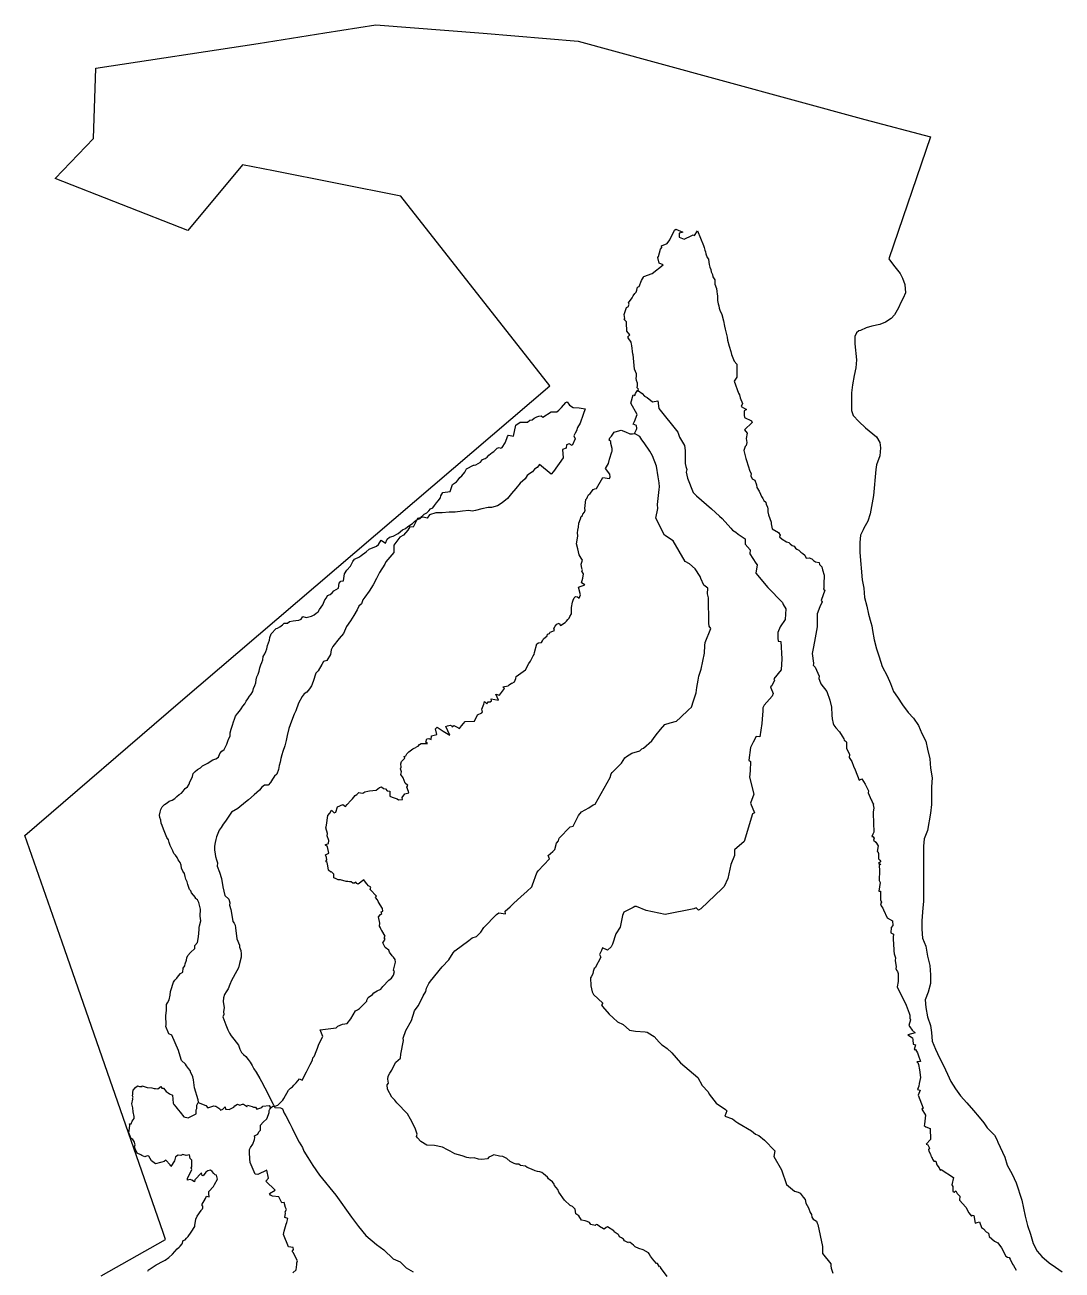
# Model space of a CAD drawing. Header units: inches. Extents: x 11269096 to 11303252, y 3653903 to 3686752.
# Drawn here: x 11274200 to 11275487, y 3680008 to 3681552 of the extents above; entities that cross this region are included whole.
import ezdxf

# ---------------------------------------------------------------- set-up
doc = ezdxf.new("R2010")
doc.units = ezdxf.units.IN
doc.header["$MEASUREMENT"] = 0
doc.layers.add('Park', color=105, linetype='Continuous')
doc.layers.add('Trail', color=202, linetype='Continuous')

msp = doc.modelspace()

# ---------------------------------------------------------------- linework, layer by layer
at = {"layer": 'Park'}
msp.add_lwpolyline([(11274295.2, 3680000.9), (11274374.8, 3680046.1), (11274371.8, 3680054.6), (11274246.5, 3680414.6), (11274200.4, 3680546.9), (11274393.5, 3680713), (11274851.3, 3681104.7), (11274666.7, 3681340), (11274508.7, 3681371.1), (11274470.4, 3681378.7), (11274402.5, 3681297.4), (11274238, 3681361.7), (11274285.4, 3681411.4), (11274288.2, 3681498.4), (11274489.6, 3681529.2), (11274572.6, 3681542.4), (11274635.6, 3681552.3), (11274768.7, 3681542.1), (11274886.7, 3681532.1), (11274978.7, 3681507), (11275242.1, 3681435.1), (11275323.5, 3681413.4), (11275271.9, 3681262.1), (11275277.7, 3681254.3), (11275285.7, 3681244), (11275288.7, 3681238), (11275291.7, 3681230.5), (11275292.7, 3681220), (11275289.7, 3681213.3), (11275286.7, 3681208), (11275283.7, 3681201.5), (11275278.7, 3681192.5), (11275274.7, 3681188.2), (11275267.7, 3681183.5), (11275260.7, 3681180.5), (11275250.7, 3681178.7), (11275243.7, 3681176.7), (11275236.7, 3681173.2), (11275234.7, 3681172.7), (11275231.7, 3681170.5), (11275229.7, 3681166), (11275229.7, 3681156.7), (11275231.7, 3681136.7), (11275230.7, 3681127), (11275228.9, 3681117.3), (11275226.7, 3681106), (11275225.7, 3681095.8), (11275225.7, 3681074), (11275227.7, 3681067.8), (11275234.7, 3681060.3), (11275242.7, 3681052.5), (11275256.7, 3681041.2), (11275260.7, 3681034.2), (11275261.7, 3681027.7), (11275260.7, 3681018), (11275256.7, 3681006.7), (11275255.7, 3681001), (11275252.7, 3680968.7), (11275248.7, 3680945.8), (11275245.7, 3680936.8), (11275240.7, 3680928), (11275239.8, 3680926.1), (11275236.7, 3680919.5), (11275235.7, 3680910.3), (11275235.7, 3680897.8), (11275238.7, 3680864), (11275240.7, 3680853.7), (11275241.7, 3680842.2), (11275244.7, 3680831.5), (11275246.7, 3680821.5), (11275249.7, 3680811.2), (11275250.6, 3680806.9), (11275251.7, 3680801.2), (11275253.7, 3680789.5), (11275256.7, 3680778.5), (11275259.7, 3680768.5), (11275263.7, 3680756.5), (11275269.7, 3680744.8), (11275273.7, 3680735.5), (11275277.7, 3680725.5), (11275282.7, 3680718.5), (11275288.7, 3680709.2), (11275295.7, 3680699.5), (11275302.4, 3680692.3), (11275308.7, 3680683.5), (11275312.7, 3680673.5), (11275317.7, 3680664), (11275319.7, 3680654), (11275322.7, 3680642), (11275323.7, 3680630.5), (11275325.7, 3680618.5), (11275324.7, 3680607.5), (11275324.7, 3680585.5), (11275323.7, 3680574.8), (11275319.7, 3680553.2), (11275315.7, 3680542.7), (11275314.7, 3680533.7), (11275314.7, 3680465), (11275314, 3680457.3), (11275312.7, 3680441), (11275312.7, 3680430.8), (11275313.7, 3680419.8), (11275317.7, 3680409.8), (11275319.7, 3680397.3), (11275322.7, 3680385.7), (11275323.7, 3680374), (11275323.7, 3680363.5), (11275320.7, 3680352.7), (11275316.7, 3680343.2), (11275317.7, 3680333.5), (11275319.7, 3680322.2), (11275323.7, 3680311.5), (11275324.7, 3680302.8), (11275325.7, 3680292), (11275329.7, 3680282), (11275334.7, 3680271.3), (11275339.7, 3680261.8), (11275344.7, 3680251), (11275348.7, 3680241.8), (11275354.7, 3680232.8), (11275360.7, 3680224.2), (11275368.7, 3680215.5), (11275376.7, 3680205.7), (11275383.7, 3680197.7), (11275389.7, 3680190.5), (11275393.7, 3680184.2), (11275402.7, 3680175.5), (11275405.7, 3680170), (11275407.2, 3680166.7), (11275415.7, 3680148.2), (11275418.7, 3680138), (11275424.7, 3680127), (11275429.7, 3680116.3), (11275436.7, 3680094.5), (11275440.7, 3680074.8), (11275443.7, 3680063.3), (11275447.7, 3680052.5), (11275450.7, 3680041), (11275455.7, 3680031.5), (11275461.7, 3680024.7), (11275470.7, 3680017), (11275478.7, 3680011.7), (11275486.7, 3680005.7)], dxfattribs=at)
at = {"layer": 'Trail'}
for points in [[(11274959.7, 3681098.4), (11274961.1, 3681099.6), (11274961.4, 3681100.4), (11274959.7, 3681102), (11274960.1, 3681105.2), (11274960, 3681108), (11274959, 3681111.1), (11274958.6, 3681114.3), (11274958.7, 3681116.4), (11274959, 3681119.4), (11274956.5, 3681125.3), (11274954.8, 3681143.5), (11274954.2, 3681143.8), (11274953.3, 3681154.5), (11274952.5, 3681156.2), (11274952.4, 3681158.9), (11274948.6, 3681164.1), (11274948.2, 3681165.2), (11274950.7, 3681167.9), (11274946.9, 3681172.3), (11274946.3, 3681182.8), (11274946.3, 3681184), (11274943.4, 3681187.3), (11274944.4, 3681188.1), (11274943.8, 3681193), (11274944.3, 3681195.4), (11274946.4, 3681201.7), (11274949, 3681203.1), (11274949.6, 3681205.1), (11274950, 3681206), (11274949, 3681207.7), (11274953.6, 3681213.6), (11274954.9, 3681216.3), (11274956.7, 3681219.1), (11274958.5, 3681220.8), (11274959.2, 3681223.3), (11274960.1, 3681227), (11274962.1, 3681228), (11274965, 3681235.2), (11274967.7, 3681239.5), (11274967.9, 3681240.2), (11274978.4, 3681244.1), (11274991.9, 3681254.7), (11274987.1, 3681256.8), (11274985.2, 3681263.6), (11274986.2, 3681265.1), (11274988.8, 3681274.1), (11274990.5, 3681276.3), (11274989.9, 3681278.4), (11274997, 3681281.2), (11275000.3, 3681285.5), (11275006.1, 3681297.5), (11275007.7, 3681299.1), (11275016.4, 3681295.3), (11275012, 3681293.8), (11275012, 3681289.2), (11275018, 3681286.7), (11275027.4, 3681291.2), (11275029.1, 3681291.9), (11275030.7, 3681291.1), (11275034.5, 3681296.9), (11275042, 3681278.7), (11275042.9, 3681276), (11275043.8, 3681273), (11275044.4, 3681270.8), (11275044.9, 3681268.3), (11275046.7, 3681263.9), (11275048.3, 3681261.8), (11275048.8, 3681258.1), (11275048.9, 3681255.2), (11275049.9, 3681252), (11275051, 3681248.9), (11275051.4, 3681245.9), (11275053.1, 3681242.9), (11275053.6, 3681239.7), (11275055.9, 3681236.2), (11275056.1, 3681230.9), (11275058.2, 3681225.3), (11275058.5, 3681221.8), (11275059, 3681218.5), (11275059.2, 3681216.1), (11275059.2, 3681212.9), (11275059.4, 3681210.5), (11275060.1, 3681206.2), (11275061.2, 3681203.8), (11275061.3, 3681201), (11275062.2, 3681198.4), (11275064.8, 3681192.9), (11275066.9, 3681185.4), (11275068.1, 3681178.6), (11275068.8, 3681175.1), (11275071.4, 3681164.8), (11275071.6, 3681161.1), (11275073.8, 3681153.7), (11275075.7, 3681147.3), (11275076.7, 3681143.3), (11275080, 3681135.3), (11275083.4, 3681131.4), (11275083.5, 3681115.4), (11275080.2, 3681110.6), (11275085.6, 3681095.6), (11275086.7, 3681093.5), (11275087.6, 3681089.7), (11275090.3, 3681082.6), (11275088.7, 3681079), (11275095.5, 3681075.1), (11275092.6, 3681073.6), (11275092.4, 3681070.8), (11275092.4, 3681068.2), (11275092.9, 3681065.4), (11275101.4, 3681061.2), (11275102.4, 3681059), (11275092.8, 3681050.1), (11275096.3, 3681046), (11275095, 3681039.2), (11275095.8, 3681034.4), (11275094.7, 3681030.5), (11275093.6, 3681029.3), (11275092.1, 3681024.6), (11275094.3, 3681014.7), (11275095.3, 3681011.9), (11275099.3, 3680998.6), (11275101.1, 3680996.1), (11275100.8, 3680993.2), (11275102.5, 3680989.4), (11275105.5, 3680987.7), (11275107.9, 3680981.8), (11275108.1, 3680978.7), (11275111.2, 3680973.8), (11275112.5, 3680970.4), (11275114.1, 3680967.5), (11275115.6, 3680964.9), (11275116.8, 3680962.5), (11275119.1, 3680960.4), (11275119.9, 3680957.4), (11275121.5, 3680954.6), (11275121.7, 3680951.7), (11275121.7, 3680948.4), (11275122.6, 3680944.7), (11275125.7, 3680935.4), (11275125.8, 3680933.5), (11275127, 3680927.4), (11275135.1, 3680922.7), (11275137.2, 3680919.3), (11275136.4, 3680917.3), (11275139.5, 3680914.6), (11275144.8, 3680911), (11275147.8, 3680910.4), (11275149.4, 3680908.6), (11275151.8, 3680906.7), (11275154.4, 3680905.7), (11275156, 3680903.4), (11275157.8, 3680902), (11275160.1, 3680900.7), (11275162.6, 3680898.4), (11275165.2, 3680896.6), (11275167.8, 3680894.5), (11275169.4, 3680890.9), (11275172.9, 3680891.5), (11275176.2, 3680889.9), (11275178.3, 3680887.8), (11275180.8, 3680886.2), (11275185.4, 3680885.6), (11275185.7, 3680883), (11275188.8, 3680880), (11275189.5, 3680876.4), (11275191.7, 3680869.7), (11275191.4, 3680858.6), (11275191.2, 3680857.2), (11275191.2, 3680853.7), (11275190.9, 3680852.5), (11275192.3, 3680851.2), (11275187.9, 3680838.5), (11275189.1, 3680836.6), (11275186.4, 3680830.6), (11275182.8, 3680821.7), (11275182.8, 3680805.9), (11275180.4, 3680791.9), (11275178.6, 3680780.8), (11275176.7, 3680772.5), (11275178.5, 3680760.7), (11275178.6, 3680759.9), (11275177.9, 3680758.2), (11275180.4, 3680755.6), (11275185.6, 3680744.6), (11275185, 3680741.6), (11275186, 3680739.4), (11275187.4, 3680735.1), (11275194.8, 3680725.5), (11275198.8, 3680714.8), (11275200.8, 3680705.9), (11275201.3, 3680696.2), (11275201.5, 3680691.7), (11275202.8, 3680686), (11275203.8, 3680683.8), (11275206.3, 3680680.3), (11275210.6, 3680675.4), (11275214.1, 3680670.1), (11275216.1, 3680667), (11275216.5, 3680665.3), (11275218.9, 3680663.7), (11275219.5, 3680662.4), (11275219.2, 3680655.4), (11275223.2, 3680647.2), (11275222.5, 3680643.5), (11275225.8, 3680638.9), (11275228.2, 3680633.1), (11275230, 3680628.3), (11275234.9, 3680615.5), (11275238.2, 3680617.1), (11275242.5, 3680610.7), (11275246.7, 3680602.5), (11275246.4, 3680599.7), (11275250, 3680591.1), (11275250.6, 3680589.8), (11275251.7, 3680587.4), (11275252.8, 3680585.8), (11275252.5, 3680584.9), (11275253.3, 3680580.9), (11275252.3, 3680576.3), (11275252.4, 3680574.4), (11275253.3, 3680550.9), (11275252, 3680548.6), (11275250.6, 3680545.9), (11275252.1, 3680545.9), (11275253.8, 3680543.5), (11275252.9, 3680541.1), (11275255.6, 3680538.8), (11275258.7, 3680534.1), (11275257.5, 3680527.2), (11275258.3, 3680527.2), (11275259, 3680524.5), (11275258.9, 3680518.2), (11275260.6, 3680516.5), (11275261.9, 3680514.9), (11275258.9, 3680512.1), (11275260.3, 3680511.9), (11275261.9, 3680511.2), (11275259.9, 3680509.8), (11275260.4, 3680503.6), (11275259.9, 3680491.2), (11275260.9, 3680488.7), (11275259.5, 3680478), (11275261.7, 3680478.1), (11275261.5, 3680475.2), (11275261.5, 3680472.4), (11275261.5, 3680467.2), (11275262.9, 3680464.4), (11275261.6, 3680462.1), (11275262.4, 3680459.7), (11275263.2, 3680458.6), (11275264.5, 3680456.8), (11275265.3, 3680454.6), (11275269.8, 3680444.7), (11275276.3, 3680441.2), (11275276.9, 3680435.5), (11275274.6, 3680432.8), (11275274.4, 3680426.3), (11275277.8, 3680424.7), (11275277.4, 3680421), (11275277.4, 3680418.3), (11275278.1, 3680405.7), (11275277.9, 3680403.8), (11275278.4, 3680400.3), (11275280, 3680395.2), (11275279.6, 3680392.1), (11275280.8, 3680384.1), (11275280.6, 3680382), (11275281.2, 3680380), (11275282.7, 3680378.2), (11275283.6, 3680376), (11275283.6, 3680366), (11275282.1, 3680359.2), (11275293.4, 3680336.7), (11275297, 3680326.6), (11275297.8, 3680324), (11275297.8, 3680320.2), (11275298.7, 3680318.4), (11275296.5, 3680311.3), (11275297.7, 3680309.7), (11275300.7, 3680305.4), (11275304.5, 3680302.3), (11275295.2, 3680299.8), (11275301.1, 3680296.2), (11275301.5, 3680293.4), (11275302.2, 3680288.2), (11275304.8, 3680287.5), (11275303.3, 3680281.6), (11275304.7, 3680281.6), (11275307.5, 3680277.6), (11275308.4, 3680274.9), (11275311.2, 3680266.6), (11275306.5, 3680266.3), (11275307.7, 3680265.3), (11275308.7, 3680262.8), (11275310, 3680256.5), (11275310.9, 3680246.8), (11275309.3, 3680239.2), (11275309.2, 3680235.9), (11275307.3, 3680231.9), (11275310.8, 3680231.1), (11275308.1, 3680224.7), (11275314.2, 3680208.8), (11275312.9, 3680207.4), (11275317.2, 3680199.9), (11275316, 3680189), (11275315.7, 3680187.1), (11275317.7, 3680185.8), (11275323.1, 3680183.4), (11275323.6, 3680170), (11275318.1, 3680164.2), (11275320, 3680163.2), (11275322.2, 3680159.2), (11275321, 3680157.4), (11275321.4, 3680155.6), (11275323.6, 3680151.9), (11275324.2, 3680148.3), (11275325.3, 3680148.1), (11275325.8, 3680145.6), (11275327.7, 3680143), (11275330, 3680142.9), (11275331.5, 3680138.6), (11275334.3, 3680134.8), (11275335.5, 3680131.9), (11275336.8, 3680132.9), (11275351.9, 3680123), (11275350, 3680113.9), (11275351.3, 3680111.5), (11275351, 3680105.3), (11275353, 3680104.4), (11275355.1, 3680106.1), (11275356.5, 3680102.8), (11275359.7, 3680099.7), (11275359.6, 3680094.5), (11275367.3, 3680086), (11275370.9, 3680078.9), (11275374.3, 3680074.9), (11275375.1, 3680076), (11275377.2, 3680075.7), (11275378.8, 3680066.2), (11275381.3, 3680067), (11275384.1, 3680068), (11275386.9, 3680060.6), (11275389.3, 3680059.2), (11275392.4, 3680055.6), (11275395.4, 3680053.8), (11275396.3, 3680049.8), (11275402.8, 3680044), (11275407, 3680041.6), (11275411.5, 3680035.4), (11275417.1, 3680025.3), (11275419.1, 3680023.8), (11275421.1, 3680023.6), (11275422.4, 3680021.4), (11275425.3, 3680015.5), (11275426.6, 3680013.5), (11275429.9, 3680007.8)], [(11274956.4, 3681045.4), (11274958.7, 3681050.5), (11274959.3, 3681051.7), (11274958.8, 3681055.5), (11274954.9, 3681057.2), (11274956.6, 3681060.3), (11274959.6, 3681069.1), (11274952, 3681083.3), (11274954.8, 3681093.3), (11274957, 3681092.8), (11274957.6, 3681095), (11274959.7, 3681098.4), (11274961.5, 3681098.5), (11274965.8, 3681095.2), (11274968.8, 3681091.7), (11274972.1, 3681090.2), (11274978.9, 3681084.6), (11274985.5, 3681085.9), (11274986.6, 3681076.7), (11275010.1, 3681047.2), (11275012.2, 3681041), (11275018.4, 3681030.8), (11275018.9, 3681027.6), (11275019.1, 3681024), (11275019.4, 3681008.4), (11275020.2, 3681004.7), (11275021.4, 3681000.9), (11275020.7, 3680997.5), (11275022.2, 3680990.3), (11275029.3, 3680972.3), (11275033.3, 3680968.4), (11275052.1, 3680952), (11275061.9, 3680942.8), (11275065, 3680939.9), (11275075.7, 3680928.3), (11275078, 3680925.5), (11275082.2, 3680923), (11275084.9, 3680920.7), (11275087.3, 3680919), (11275093.7, 3680914.9), (11275093.5, 3680908.1), (11275099.7, 3680901.1), (11275099.4, 3680896.3), (11275106.7, 3680884.8), (11275108.7, 3680882.6), (11275106.8, 3680872.1), (11275121.8, 3680854.5), (11275140.1, 3680835.8), (11275140.8, 3680833.3), (11275144.3, 3680828.1), (11275143.1, 3680814.8), (11275137.2, 3680805.7), (11275134.3, 3680798.5), (11275134.2, 3680791.8), (11275134.6, 3680788.1), (11275138.1, 3680787.4), (11275139.2, 3680766.2), (11275138.3, 3680752.6), (11275129.1, 3680741.4), (11275129.9, 3680739.4), (11275126.9, 3680732.5), (11275125.2, 3680731.4), (11275125.5, 3680730.2), (11275128.2, 3680723), (11275127, 3680719.6), (11275117.3, 3680708.5), (11275115.7, 3680705.4), (11275115.5, 3680701.7), (11275114.7, 3680691.1), (11275114.3, 3680685.9), (11275111.9, 3680669.2), (11275107.5, 3680669.8), (11275103.6, 3680662.9), (11275100.2, 3680655.9), (11275098.4, 3680640.4), (11275100.2, 3680638.6), (11275100, 3680627.2), (11275099.1, 3680619.4), (11275104.5, 3680598.3), (11275100.1, 3680587.2), (11275105.2, 3680574.9), (11275102.6, 3680573.8), (11275092.3, 3680539.4), (11275080.4, 3680529.1), (11275080.3, 3680522.1), (11275075.9, 3680510.9), (11275072.1, 3680493.7), (11275067.7, 3680483.5), (11275065.1, 3680481.2), (11275038.6, 3680456), (11275035.7, 3680454.4), (11275032.8, 3680457.3), (11275029.8, 3680456.1), (11274994.4, 3680449), (11274971, 3680454.1), (11274958.9, 3680458.7), (11274956.9, 3680459), (11274954.9, 3680457.5), (11274943.3, 3680451.7), (11274941.6, 3680447.8), (11274938.8, 3680433.2), (11274933.1, 3680425.1), (11274929, 3680412), (11274927.3, 3680409), (11274922.9, 3680404.9), (11274916.9, 3680407.6), (11274915.3, 3680404.5), (11274913.2, 3680399.5), (11274914.7, 3680396.2), (11274907.8, 3680382.8), (11274906.5, 3680381.8), (11274905, 3680378.2), (11274904.6, 3680375.2), (11274902.7, 3680371.7), (11274901.7, 3680370.5), (11274902.4, 3680360.6), (11274904, 3680353.1), (11274905.5, 3680349.8), (11274917.1, 3680338.9), (11274915.7, 3680337.1), (11274916.6, 3680334.8), (11274925, 3680325.2), (11274929.8, 3680321), (11274935.4, 3680316), (11274942.4, 3680312.4), (11274950.1, 3680305.6), (11274957.8, 3680304.4), (11274969.8, 3680303.6), (11274972.3, 3680302.9), (11274978.8, 3680299), (11274980.8, 3680297.5), (11274986.9, 3680290.7), (11274990.2, 3680287.3), (11274992.5, 3680285.9), (11274996.9, 3680282.9), (11275002.7, 3680277.4), (11275013.4, 3680264.9), (11275035.1, 3680246.7), (11275040.5, 3680236.8), (11275047.7, 3680229), (11275049.1, 3680226.2), (11275057.8, 3680214.9), (11275069.1, 3680207.3), (11275070.8, 3680205.5), (11275068.4, 3680199), (11275078, 3680195.6), (11275081.9, 3680192.3), (11275084.4, 3680190.7), (11275101.5, 3680180.5), (11275106.3, 3680176.6), (11275110.7, 3680174.9), (11275117.7, 3680169.3), (11275130.6, 3680155.9), (11275129.4, 3680149), (11275138.7, 3680132.2), (11275144.8, 3680114.2), (11275154.8, 3680105.9), (11275159.5, 3680104.6), (11275162, 3680103.3), (11275165.4, 3680098.4), (11275168, 3680095.4), (11275168.7, 3680091.1), (11275172.4, 3680085.2), (11275174.3, 3680079.4), (11275175.9, 3680076.8), (11275176.4, 3680073.7), (11275177.8, 3680071.1), (11275182, 3680068.8), (11275183.1, 3680066.1), (11275183.9, 3680064.7), (11275189.4, 3680037.3), (11275189.4, 3680028.5), (11275200, 3680015.7), (11275199.9, 3680013.1), (11275200.3, 3680010.2), (11275202.4, 3680004)], [(11274376, 3680330), (11274376, 3680330.4), (11274376.1, 3680332.6), (11274376, 3680334.8), (11274376.2, 3680337.3), (11274377.4, 3680339.3), (11274379.2, 3680343.1), (11274380.7, 3680348.9), (11274381, 3680353.5), (11274381.9, 3680356), (11274382.7, 3680358.6), (11274383.5, 3680361.5), (11274384.7, 3680365), (11274386.5, 3680367.6), (11274389, 3680369.9), (11274391.1, 3680372.7), (11274393.4, 3680375.7), (11274396.2, 3680377.3), (11274396.8, 3680382.5), (11274398.9, 3680385.3), (11274399, 3680387.6), (11274400.7, 3680392.3), (11274401.1, 3680395.4), (11274402.3, 3680398.2), (11274406, 3680401.8), (11274411, 3680406.7), (11274411.1, 3680410.4), (11274414.3, 3680414.4), (11274415.8, 3680421.2), (11274416.6, 3680430.2), (11274416.6, 3680433), (11274417.1, 3680435.1), (11274418.6, 3680441.3), (11274417.9, 3680446.8), (11274418.1, 3680455.7), (11274416.1, 3680463.8), (11274414.5, 3680467.1), (11274412.2, 3680468.7), (11274412.1, 3680470), (11274407.2, 3680475.9), (11274406.1, 3680478.5), (11274404.6, 3680480.1), (11274402.7, 3680486), (11274401.6, 3680489.4), (11274400.2, 3680492.7), (11274399.3, 3680496.2), (11274398.2, 3680499.9), (11274396.3, 3680502.9), (11274394.7, 3680506.6), (11274394.3, 3680510.1), (11274392.9, 3680513.4), (11274390.7, 3680516.8), (11274389.1, 3680519.5), (11274387, 3680522.4), (11274385.2, 3680524.6), (11274383.9, 3680527.8), (11274382.3, 3680531.2), (11274380.4, 3680534.4), (11274379.2, 3680538.2), (11274378.5, 3680541.7), (11274376.6, 3680544.6), (11274375, 3680548.4), (11274372.3, 3680554.9), (11274370.8, 3680559.4), (11274369.6, 3680562.2), (11274368.9, 3680565.8), (11274367.7, 3680569.1), (11274367.2, 3680572.3), (11274368, 3680575.9), (11274369.2, 3680579.3), (11274370.8, 3680582.7), (11274373.7, 3680585.3), (11274376.7, 3680587.4), (11274379.5, 3680589.6), (11274383, 3680590.9), (11274386.2, 3680592.7), (11274388.7, 3680595.3), (11274391.6, 3680597.7), (11274394.7, 3680599.4), (11274396.6, 3680602.1), (11274399.2, 3680605.4), (11274401.9, 3680607.4), (11274404.2, 3680610.6), (11274404.8, 3680613.4), (11274406.7, 3680616.5), (11274408.1, 3680620.1), (11274409.3, 3680623.7), (11274411.7, 3680626.3), (11274414.6, 3680628.8), (11274418.1, 3680630.7), (11274420.5, 3680633.2), (11274423.8, 3680634.8), (11274427.1, 3680636.5), (11274430.3, 3680638.6), (11274433.7, 3680640.6), (11274437.2, 3680642.2), (11274440.6, 3680644.1), (11274442.3, 3680648.8), (11274444.7, 3680651.4), (11274447.4, 3680653.5), (11274449.3, 3680656.8), (11274450.7, 3680660.3), (11274452.3, 3680664), (11274453.5, 3680667.2), (11274454.8, 3680670.2), (11274455.2, 3680674.2), (11274456.2, 3680678.7), (11274457.7, 3680683.9), (11274459.2, 3680687.8), (11274460.3, 3680691.4), (11274461.8, 3680695.1), (11274464.2, 3680698.1), (11274466.6, 3680701.1), (11274468.5, 3680704.2), (11274470.7, 3680707.2), (11274473, 3680710.2), (11274474.9, 3680713.5), (11274476.7, 3680716.5), (11274478.8, 3680719.7), (11274481.2, 3680722.4), (11274482.9, 3680725.5), (11274484.1, 3680729.2), (11274485.5, 3680732.9), (11274486.7, 3680736.2), (11274487.3, 3680740), (11274488, 3680743.8), (11274489.6, 3680747.2), (11274491, 3680750.9), (11274491.9, 3680754.7), (11274493, 3680758.4), (11274494.3, 3680761.6), (11274495.5, 3680764.8), (11274495.9, 3680768.8), (11274497.8, 3680772.1), (11274499.3, 3680775.2), (11274500.4, 3680778.6), (11274501.3, 3680782.4), (11274502.5, 3680786), (11274503.6, 3680789.2), (11274504.3, 3680792.7), (11274505.9, 3680797.2), (11274512, 3680803.8), (11274513.5, 3680804.1), (11274516.4, 3680805.8), (11274520.1, 3680808.4), (11274521.8, 3680810.3), (11274526.1, 3680810.4), (11274528.7, 3680812.5), (11274533, 3680813.1), (11274536.5, 3680813.4), (11274540, 3680814.1), (11274542.9, 3680815.4), (11274545.3, 3680818.5), (11274549.3, 3680817.3), (11274552.5, 3680818.2), (11274555.8, 3680819), (11274559, 3680820.5), (11274561.7, 3680822.6), (11274564.1, 3680824.4), (11274565.9, 3680827.2), (11274570, 3680833), (11274572.3, 3680839.1), (11274574.3, 3680841.6), (11274575.6, 3680844.5), (11274579, 3680846), (11274581.5, 3680848.1), (11274583.5, 3680850.5), (11274589.4, 3680853.6), (11274590.3, 3680859.7), (11274592.1, 3680862.4), (11274595.7, 3680862.7), (11274596.7, 3680871.3), (11274599.8, 3680875.9), (11274604.1, 3680880.8), (11274607.2, 3680886.9), (11274609.3, 3680889.5), (11274615.3, 3680892.7), (11274617.6, 3680894.1), (11274623.8, 3680898.7), (11274627.5, 3680902), (11274636.3, 3680905.9), (11274638.8, 3680908), (11274642.4, 3680913.1), (11274647.8, 3680909.3), (11274649.9, 3680914.4), (11274652.5, 3680917.1), (11274657.1, 3680918.2), (11274663.2, 3680921.5), (11274668.9, 3680926.2), (11274672.4, 3680927.6), (11274674.9, 3680929.8), (11274678, 3680931.8), (11274681.3, 3680933.8), (11274683.6, 3680936.4), (11274686.8, 3680938.9), (11274690.7, 3680939.9), (11274692.8, 3680942.6), (11274695.7, 3680945.4), (11274698.7, 3680947.3), (11274701.3, 3680949.4), (11274703.3, 3680952.1), (11274706.2, 3680953.4), (11274708.6, 3680956.4), (11274710.8, 3680959.5), (11274713.1, 3680961.9), (11274715.7, 3680965.6), (11274716.4, 3680968.4), (11274718.6, 3680972.2), (11274727.8, 3680973.6), (11274730.6, 3680982.1), (11274735.5, 3680985.4), (11274737.7, 3680987.9), (11274740, 3680991), (11274742.3, 3680992.8), (11274745.9, 3680997.6), (11274747.9, 3681001.6), (11274756.9, 3681006.1), (11274757.4, 3681006.1), (11274759.7, 3681006.8), (11274762.4, 3681008.5), (11274765.3, 3681010.1), (11274768.1, 3681013.2), (11274771.2, 3681014.4), (11274773.9, 3681016.3), (11274775.9, 3681018.6), (11274779.9, 3681021.9), (11274782, 3681023.1), (11274786.3, 3681027.2), (11274788.5, 3681028.3), (11274790.5, 3681027.4), (11274792.5, 3681028.3), (11274796.2, 3681033.9), (11274798.1, 3681039.5), (11274798.8, 3681041.6), (11274800, 3681043.5), (11274806.2, 3681042.1), (11274809.1, 3681055.9), (11274814.6, 3681059.4), (11274821, 3681059.5), (11274823.9, 3681059.5), (11274826.8, 3681062), (11274829.7, 3681062.4), (11274832.2, 3681064.7), (11274835.3, 3681066.1), (11274837.8, 3681066.8), (11274840.6, 3681067.6), (11274842.6, 3681065.9), (11274853.1, 3681072.5), (11274860.3, 3681072.5), (11274862.6, 3681074.4), (11274865.8, 3681077.8), (11274871.2, 3681083.8), (11274873, 3681084.9), (11274875.9, 3681080.7), (11274880.3, 3681077.6), (11274887.8, 3681077.5), (11274895.1, 3681075.9)], [(11274895.1, 3681075.9), (11274892.7, 3681069), (11274889, 3681058.5), (11274885.7, 3681053), (11274884.4, 3681048.8), (11274882.7, 3681045.8), (11274881.3, 3681042.7), (11274883, 3681038.9), (11274879.2, 3681030.8), (11274875.6, 3681032.6), (11274872.2, 3681031.6), (11274871.6, 3681027.2), (11274867.1, 3681025.5), (11274868, 3681015.5), (11274855.8, 3680998.5), (11274853, 3680995.2), (11274838.5, 3681007), (11274835.8, 3681003.2), (11274832.5, 3681001.1), (11274830.1, 3680997.8), (11274826.6, 3680995.7), (11274823.2, 3680993.3), (11274820.8, 3680989.3), (11274814.6, 3680984), (11274809.1, 3680977.2), (11274804, 3680970.9), (11274798.9, 3680964.7), (11274792.4, 3680959.5), (11274786.4, 3680956), (11274778.9, 3680953.7), (11274775, 3680953.7), (11274767.2, 3680952.2), (11274759.4, 3680950), (11274755.2, 3680949.2), (11274751.1, 3680950.2), (11274743.2, 3680949.2), (11274734, 3680948), (11274726.4, 3680947.9), (11274718.1, 3680947.3), (11274710, 3680947), (11274702.1, 3680944.7), (11274699.2, 3680940.4), (11274694.3, 3680941.9), (11274687.5, 3680940.2), (11274682.1, 3680929.4), (11274677.9, 3680929.7), (11274675.4, 3680925.6), (11274669.8, 3680919.5), (11274665.2, 3680916.9), (11274658, 3680907.1), (11274657.9, 3680902.1), (11274657.8, 3680897.8), (11274647.9, 3680886.3), (11274646.9, 3680883.6), (11274640.3, 3680873.1), (11274636.4, 3680865.6), (11274632.5, 3680857.8), (11274627.2, 3680849.8), (11274622.1, 3680842.7), (11274619.7, 3680839.1), (11274618, 3680834.3), (11274614.6, 3680831.3), (11274612.4, 3680827), (11274608.3, 3680819.7), (11274604.4, 3680813), (11274599.3, 3680806.1), (11274595.4, 3680797.5), (11274590, 3680791.4), (11274582.5, 3680781.4), (11274580.2, 3680777.4), (11274579.5, 3680771.4), (11274574.8, 3680763.9), (11274570.9, 3680762.8), (11274568.8, 3680758.9), (11274564, 3680751.3), (11274561.1, 3680748.4), (11274557.8, 3680737.8), (11274556, 3680732.6), (11274553.2, 3680728.7), (11274550.2, 3680724.9), (11274546.8, 3680722.6), (11274544.1, 3680719.4), (11274539.8, 3680711.1), (11274536.3, 3680701.7), (11274534.3, 3680697.6), (11274530.9, 3680688.6), (11274527.7, 3680679.6), (11274525.8, 3680671.1), (11274524.5, 3680664.9), (11274522.9, 3680658.1), (11274520.4, 3680651.1), (11274519.2, 3680646.9), (11274517.9, 3680642.5), (11274517.2, 3680637.7), (11274515.6, 3680633.9), (11274514.9, 3680629), (11274513, 3680622.9), (11274509.9, 3680620.6), (11274507.4, 3680617), (11274504.9, 3680612.8), (11274502, 3680609.4), (11274497.5, 3680609.3), (11274494.2, 3680606.7), (11274491.4, 3680603.3), (11274488.1, 3680600.3), (11274484.7, 3680597.3), (11274477.7, 3680591), (11274474.1, 3680588.2), (11274464.3, 3680580.4), (11274456.5, 3680575.9), (11274454.2, 3680572.1), (11274449.1, 3680564.8), (11274446.5, 3680561), (11274444, 3680556.9), (11274441.5, 3680553.5), (11274439.6, 3680549.6), (11274437.9, 3680545.4), (11274437.2, 3680541.8), (11274436.4, 3680538.2), (11274435.7, 3680533.6), (11274435.6, 3680529.3), (11274436.4, 3680523.7), (11274436.8, 3680520.7), (11274438.1, 3680516.8), (11274439.3, 3680513), (11274438.8, 3680509), (11274441.6, 3680501.6), (11274444.4, 3680493.7), (11274445.7, 3680483.4), (11274448.3, 3680472.6), (11274453.5, 3680468.1), (11274454.7, 3680463.5), (11274454.3, 3680460.4), (11274456, 3680455.3), (11274456.2, 3680453), (11274458.4, 3680440.4), (11274460.1, 3680438.4), (11274461.1, 3680435.7), (11274461.5, 3680432.4), (11274463.3, 3680418.9), (11274466.6, 3680410.9), (11274466.4, 3680408.4), (11274468.3, 3680404.5), (11274468.6, 3680400.2), (11274468.5, 3680396.2), (11274466.6, 3680388.1), (11274465.3, 3680383), (11274461.1, 3680375.3), (11274458.9, 3680370.8), (11274456.6, 3680367.3), (11274454.4, 3680362.3), (11274452.6, 3680356.9), (11274450, 3680353.2), (11274447.9, 3680349.9), (11274446.6, 3680345.7), (11274446.2, 3680341.2), (11274447.6, 3680333.1), (11274446.9, 3680328.8), (11274447, 3680324.8), (11274445.8, 3680322.2), (11274448.3, 3680315.5), (11274449.7, 3680312.1), (11274450.6, 3680310), (11274452.3, 3680305.9), (11274454.2, 3680302), (11274456.4, 3680298.5), (11274459.4, 3680294.5), (11274465.2, 3680287), (11274467.1, 3680281.8), (11274468.9, 3680277.7), (11274471.7, 3680275.2), (11274474.4, 3680272.9), (11274477.5, 3680269.2), (11274480, 3680265.7), (11274482.4, 3680261.5), (11274484.2, 3680257.5), (11274487.2, 3680253.3), (11274491.9, 3680245.6), (11274494, 3680241.8), (11274498, 3680234), (11274502.7, 3680225.5), (11274504.9, 3680220.1), (11274508.2, 3680213.8), (11274510.5, 3680209.8), (11274517.5, 3680209), (11274519.7, 3680208), (11274522, 3680202.5), (11274523.9, 3680199.1), (11274529.1, 3680189.6), (11274531.7, 3680183.8), (11274535.1, 3680176.8), (11274540.5, 3680166.7), (11274544.5, 3680160.1), (11274546.2, 3680155.5), (11274551.2, 3680147.7), (11274557.4, 3680137.6), (11274565.7, 3680125.7), (11274586.1, 3680100.7), (11274605.3, 3680073.6), (11274614.2, 3680062.1), (11274623.3, 3680051), (11274636.6, 3680039.6), (11274645.5, 3680033), (11274657.3, 3680022), (11274665.9, 3680018), (11274673.4, 3680010.6), (11274682.1, 3680005.7)], [(11274509.6, 3680210.7), (11274514.2, 3680212.3), (11274520.5, 3680218.5), (11274521.7, 3680220.8), (11274527.5, 3680231), (11274529.9, 3680233.6), (11274532.2, 3680235.2), (11274534.1, 3680237.5), (11274536.9, 3680240), (11274539.1, 3680242.7), (11274540.9, 3680245), (11274544.2, 3680243.5), (11274549.6, 3680253.8), (11274554.2, 3680262.9), (11274557, 3680268.5), (11274557.7, 3680271.3), (11274559, 3680272.7), (11274560.3, 3680275.8), (11274560.8, 3680276.8), (11274563.5, 3680283), (11274565.1, 3680288.2), (11274570.1, 3680297.7), (11274566.7, 3680306), (11274586.3, 3680308.4), (11274588.7, 3680310.6), (11274594.4, 3680313), (11274600, 3680313.9), (11274604.7, 3680319.6), (11274610.5, 3680329.5), (11274612.7, 3680330.7), (11274615.2, 3680332.4), (11274624.4, 3680341.6), (11274624.4, 3680342.9), (11274626.1, 3680345.9), (11274631.6, 3680349.8), (11274633.1, 3680351.7), (11274637.5, 3680354.2), (11274641.9, 3680356.4), (11274644.3, 3680359.8), (11274651.7, 3680367.6), (11274655, 3680370), (11274657.7, 3680373.9), (11274658.6, 3680378.2), (11274657.7, 3680380), (11274659.9, 3680389.7), (11274659.5, 3680393), (11274657.7, 3680395.9), (11274656, 3680397.5), (11274652.4, 3680402.2), (11274651.8, 3680404.6), (11274647.3, 3680407.9), (11274646.2, 3680409.5), (11274644.4, 3680413.9), (11274645, 3680415.2), (11274647.2, 3680418.4), (11274646, 3680420), (11274647.3, 3680422.1), (11274643.2, 3680429.3), (11274642.2, 3680429.9), (11274641.4, 3680432.4), (11274640, 3680434.6), (11274640.6, 3680438.3), (11274639, 3680446.2), (11274641.3, 3680449.1), (11274642.9, 3680450.1), (11274642.4, 3680452.2), (11274644.2, 3680452.9), (11274643.8, 3680456.4), (11274641, 3680460.9), (11274638.4, 3680465), (11274637.8, 3680467.2), (11274635.3, 3680470.1), (11274636.4, 3680471.5), (11274628.5, 3680479.9), (11274629.5, 3680482.8), (11274626.4, 3680484.4), (11274624.6, 3680486.9), (11274622.8, 3680488.9), (11274620.6, 3680492.1), (11274613.6, 3680486.4), (11274611.9, 3680487.4), (11274610.9, 3680489.1), (11274609.1, 3680488), (11274607.2, 3680487.9), (11274605.2, 3680489.4), (11274603.1, 3680489.6), (11274600.9, 3680490.1), (11274598.7, 3680489.7), (11274592, 3680491.9), (11274589, 3680492), (11274586.5, 3680493.2), (11274583.7, 3680494.6), (11274583.7, 3680499.1), (11274580.3, 3680502.5), (11274579.7, 3680501.4), (11274576.8, 3680504.1), (11274576.7, 3680506.9), (11274575.9, 3680511.4), (11274575.3, 3680513.5), (11274573.5, 3680514.8), (11274574.9, 3680516.6), (11274574.5, 3680519.5), (11274573.4, 3680522.8), (11274577.3, 3680525.2), (11274575.8, 3680532.8), (11274573, 3680535.4), (11274576.8, 3680537), (11274577.3, 3680540.7), (11274575.4, 3680546.5), (11274575.6, 3680549.6), (11274573.7, 3680556.3), (11274573.9, 3680557.6), (11274574.6, 3680559.9), (11274576.3, 3680571.8), (11274578.4, 3680574.7), (11274580.8, 3680578.3), (11274584.1, 3680575.1), (11274586, 3680575.7), (11274588, 3680582.7), (11274594.8, 3680585.4), (11274597.9, 3680582.8), (11274600.1, 3680585.4), (11274604.8, 3680590.3), (11274606.9, 3680592.5), (11274610.1, 3680596.7), (11274612.2, 3680597.8), (11274614.6, 3680600.1), (11274616.5, 3680599.8), (11274619.5, 3680599.6), (11274622.2, 3680600.9), (11274625.9, 3680602), (11274627.6, 3680602.2), (11274636.1, 3680603.1), (11274640.2, 3680606.4), (11274642.8, 3680607.2), (11274645.2, 3680605.4), (11274647.8, 3680605), (11274649.8, 3680602.2), (11274653.2, 3680602.1), (11274653.1, 3680595.6), (11274656, 3680594.4), (11274662.1, 3680592.3), (11274663.7, 3680591.2), (11274668.9, 3680591.7), (11274668.5, 3680594), (11274671.5, 3680598.7), (11274676.4, 3680599.7), (11274676, 3680601.6), (11274674.2, 3680606.8), (11274675.3, 3680608.8), (11274672.1, 3680611.8), (11274669.6, 3680618.3), (11274666.5, 3680622.8), (11274667.3, 3680626.1), (11274666.1, 3680629.5), (11274666.9, 3680631.7), (11274666.7, 3680635.8), (11274667.6, 3680638.6), (11274671.7, 3680642.7), (11274670.8, 3680645), (11274672.9, 3680645.9), (11274674.1, 3680648.2), (11274676.5, 3680650.8), (11274681.5, 3680654.4), (11274683, 3680655.2), (11274685.1, 3680655.9), (11274686, 3680657), (11274688.1, 3680657.9), (11274689.9, 3680659.9), (11274691.9, 3680661.1), (11274699.7, 3680660.9), (11274697.8, 3680662.8), (11274698.9, 3680667), (11274701.3, 3680667.3), (11274704.4, 3680666.2), (11274704.5, 3680670.6), (11274711.2, 3680672.2), (11274709.6, 3680679.2), (11274711.8, 3680681.1), (11274719, 3680676.5), (11274727.3, 3680671.3), (11274722.4, 3680682.1), (11274724.4, 3680682.9), (11274728, 3680683.8), (11274729.7, 3680683), (11274730.2, 3680681.9), (11274732.4, 3680683.5), (11274735.5, 3680681.7), (11274739.6, 3680679.6), (11274741.9, 3680683.1), (11274744.3, 3680685.7), (11274746.5, 3680688.2), (11274758.2, 3680688.9), (11274761.6, 3680696.4), (11274767, 3680699), (11274768.1, 3680700.5), (11274766.9, 3680703.5), (11274769.4, 3680709.9), (11274770.3, 3680713), (11274773.5, 3680710.4), (11274775, 3680712.6), (11274777.6, 3680712.7), (11274778.9, 3680714.1), (11274778.6, 3680716.3), (11274787.9, 3680714.7), (11274784.4, 3680722.2), (11274789.1, 3680721.1), (11274795.2, 3680729.2), (11274793.2, 3680731.3), (11274799.7, 3680732.5), (11274801.1, 3680733.7), (11274803.7, 3680735.7), (11274804.7, 3680735.9), (11274807.7, 3680737.7), (11274809.3, 3680741.8), (11274809.5, 3680744.3), (11274821.3, 3680752.3), (11274825.2, 3680760.2), (11274827.6, 3680763.2), (11274830.7, 3680769.7), (11274831.8, 3680771.6), (11274832.4, 3680774), (11274835.5, 3680784.5), (11274837.3, 3680785.7), (11274841, 3680786.5), (11274842.2, 3680788.2), (11274843.6, 3680790.8), (11274848.1, 3680794.4), (11274848.6, 3680796.5), (11274850.9, 3680797.3), (11274851.9, 3680799.3), (11274857.3, 3680801.3), (11274856.5, 3680803.7), (11274858.2, 3680806.7), (11274860, 3680809), (11274863, 3680810.2), (11274864.8, 3680807.2), (11274870.3, 3680811.2), (11274872, 3680812.6), (11274873.9, 3680814.9), (11274875.5, 3680816.6), (11274876.3, 3680818.5), (11274878.4, 3680822), (11274878.4, 3680829.6), (11274879.6, 3680836.4), (11274880.5, 3680838.6), (11274881.4, 3680841.7), (11274883.1, 3680843.4), (11274885.7, 3680843), (11274887.6, 3680841.1), (11274889.5, 3680845.3), (11274886.9, 3680854.9), (11274894.9, 3680857.8), (11274890.5, 3680860.3), (11274892.4, 3680866), (11274893.3, 3680871.4), (11274891, 3680874.6), (11274891.9, 3680876.6), (11274891.2, 3680878), (11274890.3, 3680883.4), (11274891.9, 3680888.3), (11274890.2, 3680891), (11274887.7, 3680895.1), (11274886, 3680902.4), (11274884.5, 3680908.8), (11274884.8, 3680910.6), (11274886.1, 3680918.6), (11274885.9, 3680922.4), (11274886.2, 3680925.8), (11274887, 3680929.4), (11274887.4, 3680934.1), (11274889.5, 3680939.7), (11274890.3, 3680942.5), (11274892, 3680943.9), (11274892.5, 3680945.6), (11274894.4, 3680947.9), (11274895.1, 3680950.6), (11274895, 3680952.6), (11274896.1, 3680963.7), (11274897.2, 3680964.8), (11274898.3, 3680966.8), (11274899.4, 3680969.6), (11274901.6, 3680971.1), (11274903.2, 3680973.1), (11274905.1, 3680976.2), (11274907.4, 3680976.9), (11274909.4, 3680977.5), (11274917.1, 3680991.1), (11274925.6, 3680989.8), (11274926.1, 3680991.8), (11274925.8, 3680995.2), (11274920.5, 3681002.2), (11274924.3, 3681008.4), (11274925.3, 3681013.7), (11274928.5, 3681022.7), (11274928.8, 3681023.5), (11274928.8, 3681026.7), (11274927, 3681033.2), (11274926.9, 3681035.5), (11274925, 3681037.1), (11274926, 3681040.3), (11274927.9, 3681042.4), (11274931, 3681047), (11274935.5, 3681048.5), (11274939.7, 3681049.5), (11274945.2, 3681047.4), (11274950.5, 3681045.1), (11274954.1, 3681044.9), (11274956.4, 3681045.4)], [(11274996.9, 3680000.1), (11274989.8, 3680009.6), (11274989, 3680009.9), (11274989.1, 3680011.4), (11274987.4, 3680012), (11274984.9, 3680016.1), (11274983.7, 3680016), (11274980.9, 3680019.6), (11274978.8, 3680021.8), (11274976.2, 3680025.3), (11274974.5, 3680028.1), (11274973.7, 3680029.2), (11274967.2, 3680033.1), (11274961.6, 3680034.7), (11274957.4, 3680036.9), (11274955.2, 3680038.8), (11274951.2, 3680042), (11274949.4, 3680042.7), (11274948.9, 3680041.9), (11274944, 3680044.2), (11274942.6, 3680046.2), (11274940.5, 3680048.1), (11274938, 3680049.4), (11274937.1, 3680051.4), (11274936.2, 3680052), (11274931.4, 3680055.4), (11274930.8, 3680056.6), (11274923, 3680061.8), (11274921.1, 3680060.9), (11274919, 3680058.6), (11274917.9, 3680059.3), (11274913.2, 3680062.2), (11274910.5, 3680064.2), (11274908.9, 3680064.3), (11274907.6, 3680063.3), (11274902.4, 3680064.7), (11274900.7, 3680066.9), (11274897.8, 3680068.1), (11274895.3, 3680069.1), (11274890.7, 3680069.9), (11274887.3, 3680075.2), (11274883.6, 3680077.6), (11274882.9, 3680083.4), (11274879.6, 3680086.8), (11274876.8, 3680088), (11274869.8, 3680094.5), (11274862.5, 3680104.4), (11274861.4, 3680107.9), (11274857.4, 3680113), (11274856.8, 3680114.4), (11274854.6, 3680117.3), (11274851.9, 3680119.6), (11274849.9, 3680121.1), (11274848.6, 3680123.3), (11274843.5, 3680127.2), (11274841.7, 3680129.2), (11274839, 3680130), (11274836.2, 3680130.4), (11274833.2, 3680131.2), (11274828.5, 3680133.3), (11274823.3, 3680135.1), (11274821.1, 3680137), (11274815.1, 3680137.8), (11274812.8, 3680139.2), (11274809.6, 3680139.4), (11274807, 3680140.2), (11274802.2, 3680142.8), (11274798, 3680146.5), (11274793.1, 3680148.8), (11274789.2, 3680149.2), (11274782, 3680150.8), (11274778.7, 3680149.3), (11274775.7, 3680148.2), (11274774.2, 3680146.1), (11274767.3, 3680145.3), (11274763.1, 3680145.6), (11274757.5, 3680147.1), (11274753.3, 3680146.9), (11274748.5, 3680147.8), (11274742.7, 3680149.5), (11274733.7, 3680152), (11274727.7, 3680155.6), (11274724.6, 3680157.2), (11274718.5, 3680160.5), (11274708.5, 3680162.4), (11274699, 3680162.9), (11274691.5, 3680167.5), (11274687.5, 3680171.9), (11274686, 3680173.8), (11274686.7, 3680176.6), (11274684.4, 3680183.8), (11274678.5, 3680195), (11274675.1, 3680201.6), (11274661.6, 3680215.6), (11274659.1, 3680218.8), (11274655.3, 3680222.4), (11274650, 3680232.4), (11274649.6, 3680237.8), (11274651.4, 3680239.7), (11274650.6, 3680244.8), (11274651.1, 3680248.5), (11274653.2, 3680252.1), (11274655.6, 3680255.8), (11274657.1, 3680259.6), (11274660.4, 3680265.9), (11274666.3, 3680270.6), (11274666.6, 3680275.8), (11274670.1, 3680292.7), (11274669.6, 3680295.6), (11274673, 3680305.2), (11274679.8, 3680317.4), (11274683.4, 3680329.6), (11274688.1, 3680335.6), (11274691, 3680341), (11274694.5, 3680348), (11274697.6, 3680353.3), (11274698.4, 3680357.5), (11274701.2, 3680363.3), (11274703.3, 3680366.3), (11274717.7, 3680383.9), (11274726, 3680392.6), (11274731.7, 3680401.6), (11274733.8, 3680404.1), (11274751.1, 3680416.7), (11274755.3, 3680420.2), (11274760.3, 3680421.6), (11274766, 3680427.1), (11274769.6, 3680432.7), (11274785.3, 3680448.8), (11274788.1, 3680450.9), (11274796.4, 3680450), (11274796.2, 3680453.2), (11274802.1, 3680458.4), (11274806.4, 3680462.5), (11274816, 3680471.4), (11274822.8, 3680477.6), (11274829, 3680483.1), (11274829.9, 3680485.8), (11274835.1, 3680500.5), (11274837.1, 3680503.2), (11274851, 3680517.9), (11274849.4, 3680522.1), (11274855, 3680527.3), (11274857.7, 3680529.5), (11274859.6, 3680537.5), (11274862.2, 3680540.5), (11274863.1, 3680543.7), (11274876.5, 3680557.8), (11274880.2, 3680558.5), (11274887.1, 3680571.7), (11274890.9, 3680576.1), (11274899.6, 3680581.4), (11274905.3, 3680584.8), (11274907.8, 3680585.9), (11274926.2, 3680618.7), (11274927.4, 3680623.5), (11274928.8, 3680625.1), (11274940.1, 3680636.8), (11274944.3, 3680643.2), (11274946.3, 3680644.8), (11274953.2, 3680649), (11274963.2, 3680652.1), (11274965.5, 3680654.6), (11274967.4, 3680655.4), (11274977.9, 3680664.2), (11274980.1, 3680667.1), (11274983.2, 3680671.7), (11274988.7, 3680678.6), (11274994.2, 3680684.7), (11275000.7, 3680686.7), (11275008.4, 3680688.8), (11275013.5, 3680693.4), (11275023.4, 3680702.8), (11275027, 3680705.9), (11275029.5, 3680714.1), (11275032.8, 3680724), (11275033.6, 3680730.6), (11275035.2, 3680739.6), (11275036.3, 3680744.6), (11275038.9, 3680753.1), (11275043.3, 3680773), (11275043.7, 3680782.7), (11275043.9, 3680786.5), (11275051, 3680803.8), (11275049.1, 3680806.4), (11275048.5, 3680810.4), (11275048.1, 3680841.8), (11275046.8, 3680846.8), (11275047.5, 3680853.6), (11275042.5, 3680857.6), (11275038.8, 3680865.5), (11275037.7, 3680868.3), (11275031.7, 3680877.5), (11275024.8, 3680883.7), (11275019.3, 3680886.9), (11275004.5, 3680912.5), (11274993.5, 3680919.6), (11274982.8, 3680940.6), (11274985.4, 3680952.5), (11274984.9, 3680957.3), (11274987.1, 3680976.2), (11274987.5, 3680979.4), (11274987.1, 3680984.4), (11274985.8, 3680991.9), (11274983.8, 3681005.1), (11274978.6, 3681018), (11274975.5, 3681023.7), (11274968.3, 3681033.9), (11274965.6, 3681037.8), (11274963, 3681041.6), (11274956.4, 3681045.4)], [(11274415.3, 3680215.9), (11274415.6, 3680216.3), (11274415.5, 3680219.2), (11274410.9, 3680234.2), (11274409.5, 3680244), (11274408.7, 3680247.7), (11274407.9, 3680249.8), (11274406.1, 3680252.5), (11274405.3, 3680255.5), (11274403.5, 3680258), (11274400.9, 3680261.3), (11274399.4, 3680263.4), (11274394.6, 3680268.1), (11274391.6, 3680277.6), (11274390.9, 3680280.1), (11274382.8, 3680299.2), (11274379.1, 3680301.1), (11274375.4, 3680310.2), (11274375.6, 3680312.3), (11274375.5, 3680315.7), (11274375.3, 3680319.4), (11274375.4, 3680323.2), (11274375.8, 3680327), (11274376, 3680330)], [(11274352.8, 3680006.6), (11274353.8, 3680008.4), (11274354.5, 3680008.7), (11274363.4, 3680014.3), (11274371.9, 3680019), (11274374.5, 3680020.1), (11274378.9, 3680023.5), (11274383.4, 3680027.7), (11274386.4, 3680030.9), (11274389.1, 3680034.5), (11274391.7, 3680036.4), (11274393, 3680037.6), (11274395.4, 3680040.7), (11274396.7, 3680044.5), (11274399.1, 3680045.5), (11274400.8, 3680047.6), (11274403.1, 3680049.5), (11274406.8, 3680055), (11274411.1, 3680061.9), (11274411.3, 3680063.4), (11274412.3, 3680071), (11274414.2, 3680074.7), (11274419.2, 3680081.9), (11274419.3, 3680082.7), (11274420.5, 3680083.9), (11274421.2, 3680085.3), (11274421.3, 3680087.1), (11274419.7, 3680088.8), (11274424.6, 3680096.6), (11274425.6, 3680099.5), (11274429, 3680099), (11274428.5, 3680102.5), (11274428.6, 3680105.5), (11274434.3, 3680111.8), (11274435.5, 3680114.2), (11274439.3, 3680120.8), (11274438.3, 3680124.1), (11274438.1, 3680125.5), (11274436.5, 3680126.3), (11274434.6, 3680127.9), (11274432.8, 3680130.2), (11274430.4, 3680131.8), (11274427.3, 3680131.2), (11274424.9, 3680129.3), (11274421.7, 3680124.8), (11274420.3, 3680125.1), (11274419.5, 3680128.4), (11274411.3, 3680119.7), (11274410.7, 3680117.3), (11274407.5, 3680119.3), (11274405.5, 3680120.4), (11274402.2, 3680119.3), (11274402.1, 3680121.6), (11274407.4, 3680132.8), (11274406.7, 3680134.6), (11274407.5, 3680136.2), (11274407.3, 3680138.3), (11274407.6, 3680141.1), (11274407.4, 3680144.4), (11274405.3, 3680146.2), (11274404.7, 3680151), (11274400.5, 3680150), (11274396.1, 3680151.2), (11274394, 3680150.2), (11274390.4, 3680150.6), (11274387, 3680148.3), (11274386.1, 3680143.3), (11274381.3, 3680136.3), (11274380.6, 3680138.3), (11274375.1, 3680144.3), (11274373.1, 3680142.5), (11274370.1, 3680142), (11274368.4, 3680141.5), (11274362.6, 3680139.8), (11274360.9, 3680141), (11274357.5, 3680143.4), (11274354.1, 3680149.4), (11274352.1, 3680149.6), (11274349.1, 3680148.6), (11274345.4, 3680149.9), (11274344.1, 3680150.9), (11274339.6, 3680152.8), (11274337.3, 3680158.5), (11274336.4, 3680161.2), (11274337.2, 3680163.2), (11274335.9, 3680167.4), (11274334.3, 3680169.8), (11274331.9, 3680171.7), (11274331, 3680173.9), (11274329.2, 3680178.2), (11274329.7, 3680180.6), (11274330.5, 3680187.8), (11274330.1, 3680189.2), (11274332.4, 3680189.4), (11274333.5, 3680192.8), (11274336.1, 3680196.1), (11274335.9, 3680198.6), (11274334.5, 3680204.1), (11274334.2, 3680209.3), (11274333.1, 3680214.1), (11274334.1, 3680219.9), (11274333.8, 3680220.9), (11274334.6, 3680222.3), (11274334, 3680224.2), (11274334.2, 3680226.1), (11274334.2, 3680228.1), (11274334.6, 3680231.3), (11274337.8, 3680234.5), (11274340, 3680236.3), (11274342.5, 3680235.7), (11274345.8, 3680235.6), (11274346, 3680236.3), (11274352.2, 3680234.3), (11274357.9, 3680233.9), (11274360.8, 3680233.3), (11274362.5, 3680233.1), (11274365.2, 3680232.8), (11274369.2, 3680235.8), (11274370.3, 3680233.6), (11274372.5, 3680233.5), (11274375.7, 3680229.5), (11274378, 3680227.8), (11274379.7, 3680226.5), (11274383.3, 3680225), (11274384.5, 3680215.1), (11274385, 3680213.2), (11274388.1, 3680209.9), (11274388.9, 3680208.7), (11274392.8, 3680203.8), (11274397.7, 3680198.1), (11274403.1, 3680196.6), (11274412.7, 3680201.9), (11274412.8, 3680206.7), (11274413.4, 3680207.5), (11274413.6, 3680208.5), (11274413.8, 3680210.6), (11274413.7, 3680212.3), (11274414.8, 3680215.1), (11274415.3, 3680215.9), (11274424.9, 3680212), (11274427.3, 3680209.3), (11274434.7, 3680211.8), (11274436.2, 3680211.3), (11274437.2, 3680211.2), (11274442.1, 3680207.9), (11274443, 3680206.3), (11274445.7, 3680207.4), (11274448.7, 3680210.4), (11274449.4, 3680207.5), (11274453.9, 3680207.3), (11274459.6, 3680210), (11274460.8, 3680211.8), (11274463.9, 3680213.6), (11274467, 3680212.6), (11274470.2, 3680213.6), (11274471.6, 3680213.7), (11274473.9, 3680212.1), (11274475.6, 3680210.5), (11274476.5, 3680212.6), (11274482.2, 3680210.9), (11274484, 3680209.9), (11274486.3, 3680210.2), (11274488, 3680207.4), (11274494.3, 3680209.8), (11274495.7, 3680211.2), (11274503.5, 3680212.1), (11274504.7, 3680210.1), (11274505.8, 3680209.6)], [(11274532.6, 3680004.6), (11274537, 3680008.4), (11274537.6, 3680014.8), (11274537.6, 3680017.1), (11274538.5, 3680019.6), (11274533.3, 3680029.7), (11274531.7, 3680031.1), (11274533.5, 3680033.5), (11274533.1, 3680035.9), (11274527.4, 3680036.6), (11274521.2, 3680051.9), (11274521.9, 3680056.2), (11274524.6, 3680064.9), (11274525.1, 3680067.1), (11274526.4, 3680071.8), (11274522.8, 3680073.2), (11274523.5, 3680078.4), (11274523.2, 3680080.3), (11274524.7, 3680083.2), (11274523.7, 3680085.6), (11274521.9, 3680091.8), (11274519, 3680091.2), (11274515.3, 3680099), (11274507.5, 3680099.6), (11274505.2, 3680100.9), (11274503.9, 3680103), (11274510.8, 3680106.9), (11274499.2, 3680118.4), (11274502.5, 3680122), (11274500.3, 3680131.8), (11274489.5, 3680126.5), (11274486, 3680127.1), (11274480, 3680141.4), (11274479.4, 3680145.9), (11274478.8, 3680153.9), (11274478.8, 3680157.6), (11274480.2, 3680160), (11274483, 3680164.2), (11274485, 3680169.8), (11274485.4, 3680172.2), (11274485.3, 3680174.3), (11274489.2, 3680176.7), (11274490.4, 3680179.3), (11274492.6, 3680181.5), (11274492.6, 3680187.6), (11274496.1, 3680191.6), (11274500.5, 3680195.4), (11274502.7, 3680200.8), (11274503.3, 3680203.5), (11274503.2, 3680205.8), (11274504.3, 3680207.4), (11274505.8, 3680209.6), (11274507.8, 3680211.4), (11274509.6, 3680210.7)]]:
    msp.add_lwpolyline(points, dxfattribs=at)

doc.saveas('drawing.dxf')
